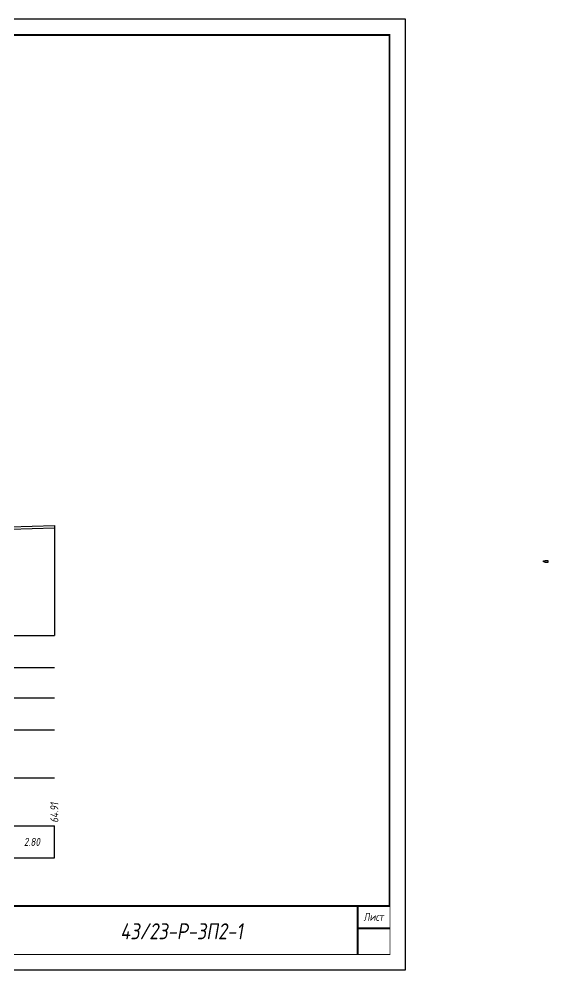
# Model space of a CAD drawing. Extents: x -717 to 1451, y -133302 to 233.
# Drawn here: x 269.1 to 434.5, y -126548.4 to -126251.4 of the extents above; entities that cross this region are included whole.
import ezdxf
from ezdxf.enums import TextEntityAlignment as Align

# ---------------------------------------------------------------- set-up
doc = ezdxf.new("R2010")
doc.units = 0
for name, color, linetype in [('Зарамочное оформление', 7, 'Continuous'), ('Код_510', 7, 'Continuous'), ('Таблица', 7, 'Continuous'), ('Черный поперечник', 3, 'Continuous')]:
    doc.layers.add(name, color=color, linetype=linetype)
doc.layers.add('Контур_2570', color=7, linetype='Continuous', true_color=0x80ff00)
doc.layers.add('Объём_2563', color=7, linetype='Continuous', true_color=0xff8000)
doc.styles.add('М', font='romand.shx', dxfattribs={"width": 0.8, "oblique": 10, "height": 2.5})

# ---------------------------------------------------------------- blocks, each defined once
blk = doc.blocks.new('Штамп')
at = {"linetype": 'Continuous'}
blk.add_wipeout([(199.95, -411.25), (384.95, -411.25), (384.95, -426.25), (199.95, -426.25)], dxfattribs=at).dxf.layer = 'Зарамочное оформление'
at = {"layer": 'Зарамочное оформление', "linetype": 'Continuous', "lineweight": -3, "const_width": 0.6, "flags": 128}
for points in [[(199.95, -426.25), (199.95, -411.25), (384.95, -411.25)], [(209.95, -411.25), (209.95, -426.25)], [(219.95, -411.25), (219.95, -426.25)], [(229.95, -411.25), (229.95, -426.25)], [(239.95, -411.25), (239.95, -426.25)], [(254.95, -411.25), (254.95, -426.25)], [(264.95, -411.25), (264.95, -426.25)], [(374.95, -411.25), (374.95, -426.25)], [(199.95, -416.25), (264.95, -416.25)], [(374.95, -418.25), (384.95, -418.25)], [(199.95, -421.25), (264.95, -421.25)]]:
    blk.add_lwpolyline(points, dxfattribs=at)
at = {"linetype": 'Continuous', "insert": (319.95, -419.17), "char_height": 5, "width": 110, "attachment_point": 5, "style": 'М'}
blk.add_mtext('{\\Q10;\\W0.8;43/23-Р-ЗП2-1}', dxfattribs=at)
at = {"layer": 'Зарамочное оформление', "linetype": 'Continuous', "style": 'М', "oblique": 10}
for s, width, p in [('Лист', 0.8, (379.95, -414.66)), ('Изм.', 0.8, (204.95, -423.75)), ('Кол.уч.', 0.7, (214.95, -423.75)), ('Лист', 0.8, (224.95, -423.75)), ('N док.', 0.7, (235.28, -423.75)), ('Подпись', 0.8, (247.45, -423.75)), ('Дата', 0.8, (259.95, -423.75))]:
    blk.add_text(s, height=2.5, dxfattribs=dict(at, width=width)).set_placement(p, align=Align.MIDDLE_CENTER)
blk = doc.blocks.new('шифр')
blk.add_blockref('Штамп', (0, -126177))

msp = doc.modelspace()

# ---------------------------------------------------------------- linework, layer by layer
at = {"flags": 128}
msp.add_lwpolyline([(-30.054, -126548.421), (389.946, -126548.421), (389.946, -126251.421), (-30.054, -126251.421)], close=True, dxfattribs=at)
at = {"const_width": 0.6, "flags": 128}
msp.add_lwpolyline([(-10.054, -126543.421), (384.946, -126543.421), (384.946, -126256.421), (-10.054, -126256.421)], close=True, dxfattribs=at)
at = {"layer": 'Объём_2563', "color": 250, "flags": 128}
msp.add_lwpolyline([(433.573, -126420.54), (434.473, -126420.576), (434.473, -126421.158), (433.557, -126421.14), (433.373, -126420.956), (433.073, -126420.95), (433.073, -126420.671), (433.574, -126420.671), (433.573, -126420.54), (433.573, -126420.54)], dxfattribs=at)

# ---------------------------------------------------------------- texts
at = {"linetype": 'Continuous', "style": 'М', "oblique": 10, "width": 0.8}
msp.add_text('413', height=2.5, dxfattribs=at).set_placement((380.312, -126539.509), align=Align.MIDDLE)

# ---------------------------------------------------------------- next in the draw order: block references
msp.add_blockref('шифр', (0, 59.829))

# ---------------------------------------------------------------- next in the draw order: linework, layer by layer
at = {"layer": 'Код_510'}
msp.add_line((280.19, -126513.421), (280.19, -126503.421), dxfattribs=at)
at = {"layer": 'Контур_2570', "flags": 128}
msp.add_lwpolyline([(266.263, -126410.738), (280.244, -126410.319)], dxfattribs=at)
at = {"layer": 'Таблица'}
for p, q in [((80, -126444), (280.244, -126444)), ((80, -126454), (280.244, -126454)), ((80, -126463.421), (280.244, -126463.421)), ((79.946, -126473.421), (280.19, -126473.421)), ((79.946, -126488.421), (280.19, -126488.421)), ((79.946, -126503.421), (280.19, -126503.421)), ((79.946, -126513.421), (280.19, -126513.421))]:
    msp.add_line(p, q, dxfattribs=at)
at = {"layer": 'Черный поперечник', "color": 7}
msp.add_line((280.244, -126409.569), (280.244, -126444), dxfattribs=at)
at = {"layer": 'Черный поперечник', "flags": 128}
msp.add_lwpolyline([(266.263, -126409.988), (280.244, -126409.569)], dxfattribs=at)

# ---------------------------------------------------------------- next in the draw order: texts
at = {"layer": 'Код_510', "style": 'М', "oblique": 10, "width": 0.8}
msp.add_text('64.91', height=2.5, rotation=90, dxfattribs=at).set_placement((280.19, -126502.421), align=Align.MIDDLE_LEFT)
msp.add_text('2.80', height=2.5, dxfattribs=at).set_placement((273.199, -126508.421), align=Align.MIDDLE_CENTER)

doc.saveas('drawing.dxf')
